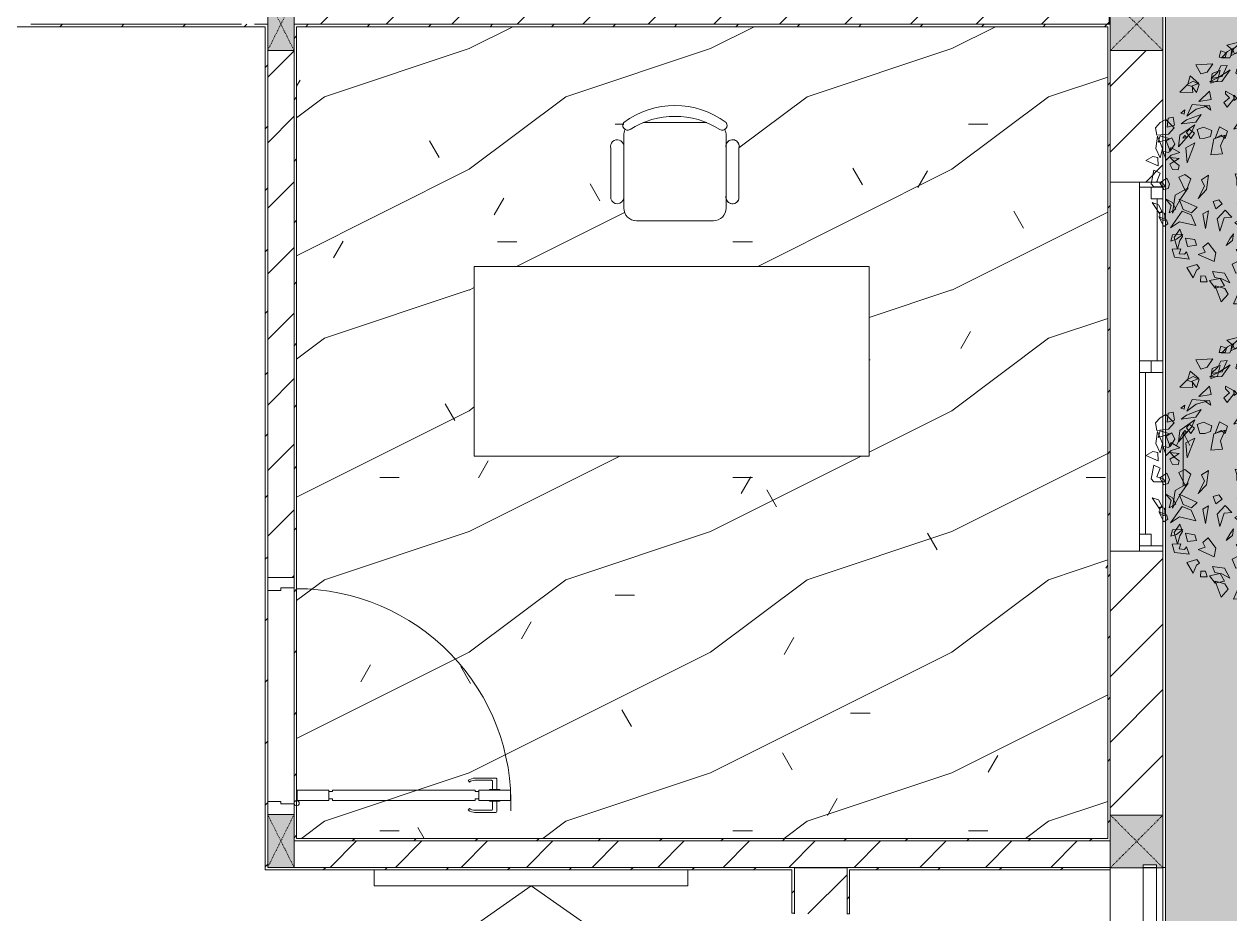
# Model space of a CAD drawing. Header units: millimetres. Extents: x 5357 to 259384, y -16348 to 109893.
# Drawn here: x 122928 to 127507, y 56460 to 59837 of the extents above; entities that cross this region are included whole.
import ezdxf

# ---------------------------------------------------------------- set-up
doc = ezdxf.new("R2010")
doc.units = ezdxf.units.MM
doc.linetypes.add('Dash', pattern=[6, 3, -3])
doc.linetypes.add('Grid Line', pattern=[22.225, 12.7, -3.175, 3.175, -3.175])
for name, color, linetype, lineweight in [('0-1', 7, 'Continuous', 5), ('A-DETL-GENF-1', 53, 'Continuous', 9), ('A-DOOR-1', 254, 'Continuous', 9), ('A-DOOR-2', 53, 'Continuous', 9), ('A-FLOR-HRAL', 11, 'Continuous', 9), ('A-FLOR-PATT', 8, 'Continuous', 9), ('A-FLOR-PATT-1', 10, 'Continuous', 9), ('A-GLAZ', 151, 'Continuous', 9), ('A-WALL', 113, 'Continuous', 9), ('A-WALL-1', 9, 'Continuous', 18), ('A-WALL-3', 113, 'Continuous', 18), ('A-WALL-PATT', 111, 'Continuous', 9), ('A-WALL-PATT-1', 10, 'Continuous', 9), ('A-WALL-PATT-2', 53, 'Continuous', 9), ('G-IMPT', 8, 'Continuous', 9), ('I-FURN', 30, 'Continuous', 9), ('I-FURN-1', 254, 'Continuous', 9), ('I-WALL-1', 9, 'Continuous', 18), ('L-PLNT-1', 7, 'Continuous', 9), ('S-COLS', 52, 'Continuous', 9), ('S-COLS-1', 253, 'Continuous', 5), ('S-COLS-2', 9, 'Continuous', 18), ('S-COLS-3', 53, 'Continuous', 9), ('S-COLS-4', 254, 'Continuous', 9), ('S-COLS-5', 52, 'Continuous', 18), ('S-COLS-6', 52, 'Dash', 9), ('S-COLS-HDLN', 52, 'Dash', 9), ('S-COLS-HDLN-1', 53, 'Dash', 9), ('S-GRID-1', 1, 'Grid Line', 9)]:
    doc.layers.add(name, color=color, linetype=linetype, lineweight=lineweight)
pattern_1 = [(45, (0, 0), (-116.67262, 116.67262), [])]
pattern_2 = [(45, (0, 0), (-124.4508, 124.4508), [])]

# ---------------------------------------------------------------- blocks, each defined once
blk = doc.blocks.new('DOOR_CW_01 CANH MO-PANEL KINH - DIW_01-900x2200-CỬA GỖ VÂN LAMINATE-553375-TKCS_MB CẢNH QUAN CÂY XANH')
at = {"layer": 'A-DETL-GENF-1'}
for p, q in [((-397, -182), (-397, -62)), ((-397, -62), (-357, -62)), ((-357, -62), (-357, -182)), ((-357, -182), (-397, -182)), ((-391, -196), (-391, -182)), ((-391, -182), (-363, -182)), ((-363, -182), (-363, -196)), ((-397, -196), (-391, -196)), ((-397, -738), (-397, -196)), ((-357, -196), (-363, -196)), ((-357, -196), (-357, -738)), ((-433.9, -711.2), (-427.3, -715.8)), ((-320.1, -711.2), (-326.7, -715.8)), ((-442, -737), (-442, -816.5)), ((-434, -799.5), (-434, -737)), ((-397, -738), (-391, -738)), ((-357, -752), (-397, -752)), ((-397, -752), (-397, -872)), ((-391, -752), (-391, -738)), ((-363, -752), (-391, -752)), ((-357, -738), (-363, -738)), ((-363, -738), (-363, -752)), ((-357, -872), (-357, -752)), ((-320, -799.5), (-320, -737)), ((-312, -737), (-312, -816.5)), ((-399, -820.5), (-438, -820.5)), ((-399, -803.5), (-430, -803.5)), ((-399, -792.2), (-399, -831.8)), ((-397, -792.2), (-399, -792.2)), ((-397, -792.2), (-397, -831.8)), ((-357, -792.2), (-357, -831.8)), ((-357, -792.2), (-355, -792.2)), ((-355, -792.2), (-355, -831.8)), ((-355, -803.5), (-324, -803.5)), ((-355, -820.5), (-316, -820.5)), ((-399, -831.8), (-397, -831.8)), ((-355, -831.8), (-357, -831.8)), ((-397, -872), (-357, -872))]:
    blk.add_line(p, q, dxfattribs=at)
blk.add_circle((-407, -60), 10, dxfattribs=at)
for centre, radius, start, end in [((-407, -60), 814, 268, 0), ((-397, -737), 45, 145, 180), ((-397, -737), 37, 145, 180), ((-357, -737), 37, 0, 35), ((-357, -737), 45, 360, 35), ((-438, -816.5), 4, 180, 270), ((-430, -799.5), 4, 180, 270), ((-324, -799.5), 4, 270, 0), ((-316, -816.5), 4, 270, 0)]:
    blk.add_arc(centre, radius, start, end, dxfattribs=at)
at = {"layer": 'A-DOOR-2'}
for p, q in [((-450, -50), (-450, 50)), ((-450, 50), (-400, 50)), ((-400, 50), (-400, 0)), ((400, 0), (400, 50)), ((400, 50), (450, 50)), ((450, 50), (450, -50)), ((-410, 0), (-410, -50)), ((-400, 0), (-410, 0)), ((410, 0), (400, 0)), ((410, -50), (410, 0)), ((-410, -50), (-450, -50)), ((-407, -50), (-382, -50)), ((450, -50), (410, -50))]:
    blk.add_line(p, q, dxfattribs=at)
blk = doc.blocks.new('BAN LV A - BAN LV A_dwg_ban hoc2-348006-TKCS_MB CẢNH QUAN CÂY XANH')
at = {"layer": 'I-FURN'}
for p, q in [((145.8, 437.4), (-145.8, 437.4)), ((-194.4, 388.8), (-194.4, 113.4)), ((194.4, 113.4), (194.4, 388.8)), ((-243, 354.4), (-243, 162)), ((194.4, 351.4), (194.4, 150.8)), ((243.7, 162), (243.7, 354.4)), ((-120.5, 64.8), (120.5, 64.8))]:
    blk.add_line(p, q, dxfattribs=at)
at = {"layer": 'I-FURN', "flags": 128}
blk.add_lwpolyline([(-737.8, 610.5), (-737.8, 1330.5), (-154.9, 1330.5), (762.2, 1330.5), (762.2, 610.5)], close=True, dxfattribs=at)
at = {"layer": 'I-FURN'}
for centre, radius, start, end in [((-145.8, 388.8), 48.6, 90, 180), ((145.8, 388.8), 48.6, 360, 90), ((-218.7, 347.3), 25.3, 343.7398, 163.7398), ((219.4, 347.3), 25.3, 16.2602, 170.7054), ((-218.7, 154.9), 25.3, 163.7398, 16.2602), ((219.4, 154.9), 25.3, 189.2946, 16.2602), ((-180.2, 75.4), 17.8, 57.9726, 216.6901), ((-145.8, 113.4), 48.6, 180, 207.5844), ((180.2, 75.4), 17.8, 323.3099, 122.0274), ((145.8, 113.4), 48.6, 332.4156, 0), ((0, 324), 324, 233.1301, 306.8699), ((0, 359.3), 318.2, 237.5758, 302.4242)]:
    blk.add_arc(centre, radius, start, end, dxfattribs=at)
blk = doc.blocks.new('BAN LV A - BAN LV A_dwg-348005-TKCS_MB CẢNH QUAN CÂY XANH')
at = {"extrusion": (0, 0, -1), "zscale": -1, "rotation": 180}
blk.add_blockref('BAN LV A - BAN LV A_dwg_ban hoc2-348006-TKCS_MB CẢNH QUAN CÂY XANH', (-729, 1383.7), dxfattribs=at)
blk = doc.blocks.new('BAN LV A - BAN LV A-401069-TKCS_MB CẢNH QUAN CÂY XANH')
at = {"layer": 'I-FURN-1'}
for p, q in [((-8.8, -53.2), (1491.2, -53.2)), ((-8.8, -773.2), (-8.8, -53.2)), ((1491.2, -53.2), (1491.2, -773.2)), ((1491.2, -773.2), (-8.8, -773.2)), ((583.2, -946.3), (874.8, -946.3)), ((534.6, -1029.3), (534.6, -994.9)), ((923.4, -994.9), (923.4, -1032.3)), ((486, -1221.7), (486, -1029.3)), ((972.7, -1029.3), (972.7, -1221.7)), ((534.6, -1270.3), (534.6, -1235.9)), ((923.4, -1232.9), (923.4, -1270.3))]:
    blk.add_line(p, q, dxfattribs=at)
for centre, radius, start, end in [((583.2, -994.9), 48.6, 90, 180), ((874.8, -994.9), 48.6, 0, 90), ((510.3, -1036.4), 25.3, 16.2602, 163.7398), ((948.4, -1036.4), 25.3, 16.2602, 170.7054), ((510.3, -1228.8), 25.3, 163.7398, 343.7398), ((948.4, -1228.8), 25.3, 189.2946, 16.2602), ((583.2, -1270.3), 48.6, 180, 207.5844), ((874.8, -1270.3), 48.6, 332.4156, 0), ((548.9, -1308.3), 17.8, 119.404, 216.6901), ((729, -1059.7), 324, 233.1301, 306.8699), ((909.2, -1308.3), 17.8, 323.3099, 60.596)]:
    blk.add_arc(centre, radius, start, end, dxfattribs=at)
at = {"extrusion": (0, 0, -1), "zscale": -1, "rotation": 180}
blk.add_blockref('BAN LV A - BAN LV A_dwg-348005-TKCS_MB CẢNH QUAN CÂY XANH', (0, 0), dxfattribs=at)
blk = doc.blocks.new('G1_SOF - BO TRU - 100x200-V59-TKCS_MB CẢNH QUAN CÂY XANH')
at = {"layer": 'S-COLS-3'}
blk.add_hatch(color=256, dxfattribs=at).paths.add_polyline_path([(-50, -100), (50, -100), (50, 100), (-50, 100)])
at = {"layer": 'S-COLS-2'}
for p, q in [((-50, 100), (50, 100)), ((-50, -100), (-50, 100)), ((50, 100), (50, -100)), ((50, -100), (-50, -100))]:
    blk.add_line(p, q, dxfattribs=at)
at = {"layer": 'S-COLS-HDLN-1'}
for p, q in [((50, -100), (-50, 100)), ((-50, -100), (50, 100))]:
    blk.add_line(p, q, dxfattribs=at)
blk = doc.blocks.new('KE TIVI-2 - KE TIVI-2-850637-TKCS_MB CẢNH QUAN CÂY XANH')
at = {"layer": 'I-FURN-1'}
for p, q in [((0, 60), (-245.7, 232.1)), ((213, 209.1), (0, 60)), ((-595.6, 60), (595.6, 60)), ((-595.6, 0), (-595.6, 60)), ((595.6, 60), (595.6, 0))]:
    blk.add_line(p, q, dxfattribs=at)
blk = doc.blocks.new('NCV_TKTC_TANG 1_rvt-1-TKCS_MB CẢNH QUAN CÂY XANH')
at = {"layer": 'A-FLOR-PATT-1'}
h = blk.add_hatch(dxfattribs=at)
h.set_pattern_fill('FP_5', color=256, style=0, pattern_type=2)
h.set_pattern_definition([(0, (0, 0), (1788.16, 447.04), [73.762, -1267.358, 73.762, -1267.358, -7152.64]), (0, (0, 0), (1788.16, 447.04), [-2682.24, 73.762, -2608.478, 73.762, -1267.358, -3129.28]), (0, (0, 0), (1788.16, 447.04), [-6705.6, 73.762, -820.318, 73.762, -2161.438]), (120, (670.56, 223.5), (-1281.228, 1325.072), [73.762, -1267.358, 73.762, -8419.998]), (120, (670.56, 223.5), (-1281.228, 1325.072), [-1414.882, -1267.358, 73.762, -2608.478, -4470.4]), (120, (670.56, 223.5), (-1281.228, 1325.072), [-5364.48, 73.762, -1267.358, 73.762, -3055.518]), (120, (670.56, 223.5), (-1281.228, 1325.072), [-6779.362, -820.318, 73.762, -2161.438]), (240, (894.1, 1117.6), (-506.932, -1772.112), [73.762, -1267.358, 73.762, -8419.998]), (240, (894.1, 1117.6), (-506.932, -1772.112), [-1414.882, -1267.358, 73.762, -2608.478, -4470.4]), (240, (894.1, 1117.6), (-506.932, -1772.112), [-5364.48, 73.762, -1267.358, 73.762, -3055.518]), (240, (894.1, 1117.6), (-506.932, -1772.112), [-6779.362, -820.318, 73.762, -2161.438])])
h.paths.add_polyline_path([(126137, 56746.9), (127042.6, 56746.9), (127042.6, 59826.9), (123962.6, 59826.9), (123962.6, 56746.9), (124637, 56746.9)])
h.paths.add_polyline_path([(125413, 58197.3), (124637, 58197.3), (124637, 58917.3), (126137, 58917.3), (126137, 58197.3)])
h.paths.add_polyline_path([(125253.4, 59090.5), (125240.8, 59092.1), (125223.1, 59101.6), (125219, 59104.7), (125211.3, 59114.8), (125206.4, 59126.5), (125204.8, 59139.1), (125203, 59170.6), (125195.6, 59160.8), (125184.4, 59155.7), (125172.2, 59156.5), (125161.7, 59162.9), (125155.5, 59176.5), (125157.2, 59384.4), (125165.5, 59393.9), (125177.3, 59398.2), (125190, 59396.1), (125199.7, 59388.6), (125204.8, 59377.1), (125206.2, 59426.1), (125210.3, 59437), (125204.1, 59442.8), (125202.2, 59446.7), (125206.8, 59464.3), (125255.4, 59494.3), (125311, 59515.6), (125369.4, 59526.5), (125428.9, 59526.5), (125487.4, 59515.6), (125542.9, 59494.3), (125593.6, 59463.1), (125594.3, 59442.8), (125588.1, 59437), (125592.2, 59426.1), (125593.6, 59414.5), (125593.6, 59380.1), (125600.4, 59391.3), (125611.9, 59397.6), (125625, 59397.3), (125636.2, 59390.5), (125641.3, 59380.1), (125642.2, 59365.9), (125642.2, 59173.5), (125630.3, 59158.6), (125617.9, 59155.3), (125605.4, 59158.6), (125596.2, 59167.6), (125593.6, 59167.6), (125591.9, 59126.5), (125587.1, 59114.8), (125575.3, 59101.6), (125569.3, 59097), (125557.6, 59092.1), (125545, 59090.5)])
h = blk.add_hatch(dxfattribs=at)
h.set_pattern_fill('FP_4', color=256, style=0, pattern_type=2)
h.set_pattern_definition([(216.87, (366.52, 916.3), (2748.89673, 1832.6049), [458.15, -4123.35]), (206.565, (916.3, 641.4), (-916.3012, -916.2996), [1024.455, -1024.455]), (198.435, (916.3, 183.26), (-1832.59854, -916.30195), [579.52, -2318.076])])
h.paths.add_polyline_path([(126137, 56746.9), (127042.6, 56746.9), (127042.6, 59826.9), (123962.6, 59826.9), (123962.6, 56746.9), (124637, 56746.9)])
h.paths.add_polyline_path([(125413, 58197.3), (124637, 58197.3), (124637, 58917.3), (126137, 58917.3), (126137, 58197.3)])
h.paths.add_polyline_path([(125253.4, 59090.5), (125240.8, 59092.1), (125223.1, 59101.6), (125219, 59104.7), (125211.3, 59114.8), (125206.4, 59126.5), (125204.8, 59139.1), (125203, 59170.6), (125195.6, 59160.8), (125184.4, 59155.7), (125172.2, 59156.5), (125161.7, 59162.9), (125155.5, 59176.5), (125157.2, 59384.4), (125165.5, 59393.9), (125177.3, 59398.2), (125190, 59396.1), (125199.7, 59388.6), (125204.8, 59377.1), (125206.2, 59426.1), (125210.3, 59437), (125204.1, 59442.8), (125202.2, 59446.7), (125206.8, 59464.3), (125255.4, 59494.3), (125311, 59515.6), (125369.4, 59526.5), (125428.9, 59526.5), (125487.4, 59515.6), (125542.9, 59494.3), (125593.6, 59463.1), (125594.3, 59442.8), (125588.1, 59437), (125592.2, 59426.1), (125593.6, 59414.5), (125593.6, 59380.1), (125600.4, 59391.3), (125611.9, 59397.6), (125625, 59397.3), (125636.2, 59390.5), (125641.3, 59380.1), (125642.2, 59365.9), (125642.2, 59173.5), (125630.3, 59158.6), (125617.9, 59155.3), (125605.4, 59158.6), (125596.2, 59167.6), (125593.6, 59167.6), (125591.9, 59126.5), (125587.1, 59114.8), (125575.3, 59101.6), (125569.3, 59097), (125557.6, 59092.1), (125545, 59090.5)])
at = {"layer": 'A-WALL-PATT-1'}
h = blk.add_hatch(dxfattribs=at)
h.set_pattern_fill('FP_2', color=256, style=0, pattern_type=2)
h.set_pattern_definition(pattern_2)
h.paths.add_polyline_path([(123952.6, 59836.9), (127047.6, 59836.9), (127047.6, 59936.9), (124727.6, 59936.9), (124727.6, 59931.5), (124677.6, 59931.5), (124677.6, 59936.9), (123952.6, 59936.9)])
h = blk.add_hatch(dxfattribs=at)
h.set_pattern_fill('FP_2', color=256, style=0, pattern_type=2)
h.set_pattern_definition(pattern_2)
h.paths.add_polyline_path([(123952.6, 56836.9), (123952.6, 56837.3), (123902.6, 56836.9)])
h.paths.add_polyline_path([(123952.6, 57737.3), (123952.6, 59736.5), (123852.6, 59736.5), (123852.6, 57737.3), (123902.6, 57737.3)])
h = blk.add_hatch(dxfattribs=at)
h.set_pattern_fill('FP_2', color=256, style=0, pattern_type=2)
h.set_pattern_definition(pattern_2)
h.paths.add_polyline_path([(123979.6, 56636.9), (127052.6, 56636.9), (127052.6, 56736.9), (123952.6, 56736.9), (123952.6, 56636.9)])
at = {"layer": 'A-WALL-PATT-2'}
h = blk.add_hatch(dxfattribs=at)
h.set_pattern_fill('FP_10', color=256, style=0, pattern_type=2)
h.set_pattern_definition(pattern_1)
h.paths.add_polyline_path([(122902.6, 59826.9), (123842.6, 59826.9), (123842.6, 59836.9), (122862.6, 59836.9), (122862.6, 59826.9), (122894.6, 59826.9)])
h = blk.add_hatch(dxfattribs=at)
h.set_pattern_fill('FP_10', color=256, style=0, pattern_type=2)
h.set_pattern_definition(pattern_1)
h.paths.add_polyline_path([(123842.6, 56626.9), (123852.6, 56626.9), (123852.6, 59836.9), (123842.6, 59836.9), (123842.6, 56635.9)])
h = blk.add_hatch(dxfattribs=at)
h.set_pattern_fill('FP_10', color=256, style=0, pattern_type=2)
h.set_pattern_definition(pattern_1)
h.paths.add_polyline_path([(127042.6, 59826.9), (127052.6, 59826.9), (127052.6, 59836.9), (123952.6, 59836.9), (123952.6, 59826.9), (126400.5, 59826.9)])
h = blk.add_hatch(dxfattribs=at)
h.set_pattern_fill('FP_10', color=256, style=0, pattern_type=2)
h.set_pattern_definition(pattern_1)
h.paths.add_polyline_path([(123962.6, 56746.9), (123962.6, 59826.9), (123952.6, 59826.9), (123952.6, 56746.9)])
h = blk.add_hatch(dxfattribs=at)
h.set_pattern_fill('FP_10', color=256, style=0, pattern_type=2)
h.set_pattern_definition(pattern_1)
h.paths.add_polyline_path([(127052.6, 56736.9), (127052.6, 59826.9), (127042.6, 59826.9), (127042.6, 56736.9)])
h = blk.add_hatch(dxfattribs=at)
h.set_pattern_fill('FP_10', color=256, style=0, pattern_type=2)
h.set_pattern_definition(pattern_1)
h.paths.add_polyline_path([(123979.6, 56736.9), (127042.6, 56736.9), (127042.6, 56746.9), (123952.6, 56746.9), (123952.6, 56736.9)])
h = blk.add_hatch(dxfattribs=at)
h.set_pattern_fill('FP_10', color=256, style=0, pattern_type=2)
h.set_pattern_definition(pattern_1)
h.paths.add_polyline_path([(125190, 56626.9), (125852.6, 56626.9), (125852.6, 56636.9), (123852.6, 56635.9), (123852.6, 56626.9), (123979.6, 56626.9)])
h = blk.add_hatch(dxfattribs=at)
h.set_pattern_fill('FP_10', color=256, style=0, pattern_type=2)
h.set_pattern_definition(pattern_1)
h.paths.add_polyline_path([(125852.6, 53646.9), (125852.6, 53962.4), (125842.6, 53962.4), (125842.6, 53646.9)])
h.paths.add_polyline_path([(125852.6, 56462.4), (125852.6, 56626.9), (125842.6, 56626.9), (125842.6, 56462.4)])
h = blk.add_hatch(dxfattribs=at)
h.set_pattern_fill('FP_10', color=256, style=0, pattern_type=2)
h.set_pattern_definition(pattern_1)
h.paths.add_polyline_path([(126062.6, 56626.9), (127052.6, 56626.9), (127052.6, 56636.9), (126052.6, 56635.9), (126052.6, 56626.9)])
h = blk.add_hatch(dxfattribs=at)
h.set_pattern_fill('FP_10', color=256, style=0, pattern_type=2)
h.set_pattern_definition(pattern_1)
h.paths.add_polyline_path([(126062.6, 53636.9), (126062.6, 53960.3), (126052.6, 53960.3), (126052.6, 53636.9)])
h.paths.add_polyline_path([(126062.6, 56460.3), (126062.6, 56626.9), (126052.6, 56626.9), (126052.6, 56460.3)])
at = {"layer": 'A-WALL-1'}
for p, q in [((127047.6, 59836.9), (127047.6, 59936.9)), ((123952.6, 59836.9), (127047.6, 59836.9)), ((123852.6, 59736.5), (123852.6, 57737.3)), ((123952.6, 59736.5), (123852.6, 59736.5)), ((123952.6, 57737.3), (123952.6, 59736.5)), ((127052.6, 56736.9), (123952.6, 56736.9)), ((127052.6, 56636.9), (127052.6, 56736.9)), ((123952.6, 56636.9), (127052.6, 56636.9))]:
    blk.add_line(p, q, dxfattribs=at)
at = {"layer": 'I-WALL-1'}
for p, q in [((122862.6, 59826.9), (123842.6, 59826.9)), ((123752.6, 59836.9), (122952.6, 59836.9)), ((123842.6, 59836.9), (123802.6, 59836.9)), ((123852.6, 59836.9), (123842.6, 59836.9)), ((123842.6, 59826.9), (123842.6, 56626.9)), ((127052.6, 59836.9), (123952.6, 59836.9)), ((123962.6, 59826.9), (127042.6, 59826.9)), ((123962.6, 56746.9), (123962.6, 59826.9)), ((127042.6, 59826.9), (127042.6, 56746.9)), ((127052.6, 59826.9), (127052.6, 59836.9)), ((127052.6, 59237.4), (127052.6, 59826.9)), ((123852.6, 57737.3), (123852.6, 59736.9)), ((123952.6, 59736.9), (123952.6, 57737.3)), ((127052.6, 56736.9), (127052.6, 57837.4)), ((123952.6, 57697.3), (123952.6, 56877.3)), ((123852.6, 56887.3), (123852.6, 57687.3)), ((123952.6, 56736.9), (127042.6, 56736.9)), ((127042.6, 56746.9), (123962.6, 56746.9)), ((127042.6, 56736.9), (127052.6, 56736.9)), ((123842.6, 56626.9), (123852.6, 56626.9)), ((123852.6, 56626.9), (125842.6, 56626.9)), ((125852.6, 56636.9), (123952.6, 56636.9)), ((125842.6, 56626.9), (125842.6, 56462.4)), ((125852.6, 56626.9), (125852.6, 56636.9)), ((125852.6, 56462.4), (125852.6, 56626.9)), ((127052.6, 56636.9), (126052.6, 56636.9)), ((126052.6, 56636.9), (126052.6, 56626.9)), ((126052.6, 56626.9), (126052.6, 56460.3)), ((126062.6, 56626.9), (127052.6, 56626.9)), ((126062.6, 56460.3), (126062.6, 56626.9)), ((127052.6, 56626.9), (127052.6, 56636.9)), ((125842.6, 56462.4), (125852.6, 56462.4)), ((126052.6, 56460.3), (126062.6, 56460.3))]:
    blk.add_line(p, q, dxfattribs=at)
at = {"layer": 'A-DOOR-1', "rotation": 90.00000000000072}
blk.add_blockref('DOOR_CW_01 CANH MO-PANEL KINH - DIW_01-900x2200-CỬA GỖ VÂN LAMINATE-553375-TKCS_MB CẢNH QUAN CÂY XANH', (123902.6, 57287.3), dxfattribs=at)
at = {"layer": 'I-FURN-1', "rotation": 180}
for name, p in [('BAN LV A - BAN LV A-401069-TKCS_MB CẢNH QUAN CÂY XANH', (126128.2, 58144.2)), ('KE TIVI-2 - KE TIVI-2-850637-TKCS_MB CẢNH QUAN CÂY XANH', (124852.9, 56626.9))]:
    blk.add_blockref(name, p, dxfattribs=at)
at = {"layer": 'S-COLS-4', "rotation": 180}
for p in [(123902.6, 59836.9), (123902.6, 56736.9)]:
    blk.add_blockref('G1_SOF - BO TRU - 100x200-V59-TKCS_MB CẢNH QUAN CÂY XANH', p, dxfattribs=at)
blk = doc.blocks.new('1_FAMILY RVT - W01-WxH 1400x1400xmm-389822-TKCS_MB CẢNH QUAN CÂY XANH')
at = {"layer": 'A-GLAZ'}
for p, q in [((248.4, 172.39), (299.2, 197.79)), ((248.4, 172.39), (299.2, 146.99)), ((248.4, 172.39), (451.6, 172.39)), ((-700, 96.19), (-700, -103.81)), ((700, 96.19), (-700, 96.19)), ((-700, 96.19), (-636.5, 96.19)), ((-680.95, 96.19), (-680.95, 7.29)), ((-636.5, 96.19), (-22.225, 96.19)), ((-636.5, 96.19), (-636.5, 51.74)), ((-22.225, 7.29), (-22.225, 96.19)), ((-22.225, 96.19), (22.225, 96.19)), ((22.225, 96.19), (680.95, 96.19)), ((22.225, 96.19), (22.225, 7.29)), ((680.95, 96.19), (700, 96.19)), ((680.95, 96.19), (680.95, 7.29)), ((700, -103.81), (700, 96.19)), ((-636.5, 51.74), (-680.95, 51.74)), ((-636.5, 73.965), (-22.225, 73.965)), ((22.225, 51.74), (-22.225, 51.74)), ((636.5, 51.74), (636.5, 7.29)), ((680.95, 51.74), (636.5, 51.74)), ((-700, 7.29), (-680.95, 7.29)), ((-680.95, 7.29), (-22.225, 7.29)), ((-22.225, 7.29), (22.225, 7.29)), ((22.225, 29.515), (636.5, 29.515)), ((22.225, 7.29), (636.5, 7.29)), ((636.5, 7.29), (700, 7.29)), ((-700, -103.81), (700, -103.81))]:
    blk.add_line(p, q, dxfattribs=at)
blk = doc.blocks.new('CAY BACH TRINH - CAY BACH TRINH_dwg-2249800-TKCS_MB CẢNH QUAN CÂY XANH')
at = {"layer": 'G-IMPT', "flags": 128}
for points in [[(7, 1749), (-25, 1628), (43, 1591), (160, 1616)], [(-578, 1452), (-505, 1613), (-404, 1608), (-431, 1511), (-482, 1548), (-505, 1489), (-486, 1456)], [(-357, 1653), (-250, 1541), (-201, 1603), (-123, 1566), (-133, 1703), (-220, 1653)], [(121, 1587), (40, 1602), (86, 1521)], [(335, 1653), (267, 1616), (316, 1566), (365, 1591)], [(423, 1516), (443, 1553), (433, 1653), (560, 1578), (472, 1491)], [(-870, 1320), (-769, 1323), (-719, 1438), (-798, 1395)], [(-715, 1368), (-728, 1408), (-805, 1472), (-663, 1508), (-663, 1385)], [(-648, 1504), (-672, 1392), (-758, 1347), (-746, 1419), (-706, 1444)], [(-477, 1437), (-459, 1512), (-646, 1555)], [(-83, 1327), (-48, 1351), (-99, 1506), (-301, 1542), (-270, 1454), (-140, 1428)], [(-133, 1478), (-191, 1403), (-152, 1303), (-113, 1353)], [(23, 1503), (131, 1428), (267, 1478), (209, 1528), (131, 1503)], [(533, 1553), (590, 1452), (520, 1446), (509, 1467), (423, 1512), (399, 1468), (319, 1525), (383, 1562)], [(579, 1478), (745, 1541), (813, 1466), (725, 1416), (716, 1478), (657, 1453), (647, 1416)], [(-874, 1403), (-896, 1328), (-826, 1327), (-809, 1379)], [(-556, 1333), (-692, 1179), (-600, 1129), (-460, 1181), (-492, 1255), (-553, 1247)], [(-428, 1425), (-446, 1319), (-376, 1318), (-327, 1420)], [(14, 1366), (-94, 1266), (-74, 1166), (43, 1066), (140, 1116), (23, 1178), (101, 1291)], [(511, 1378), (306, 1366), (335, 1266), (472, 1203), (501, 1278), (452, 1316)], [(667, 1353), (579, 1291), (628, 1241), (735, 1278)], [(871, 1391), (823, 1341), (784, 1253), (891, 1316)], [(-1174, 1238), (-1112, 1130), (-1037, 1152), (-972, 1252)], [(-766, 1181), (-866, 1042), (-1009, 1038), (-900, 1094)], [(-996, 1019), (-915, 1047), (-883, 1171), (-978, 1137)], [(-989, 1076), (-860, 1099), (-799, 1231), (-876, 1225), (-913, 1152)], [(-697, 1145), (-671, 1210), (-634, 1180), (-660, 1114)], [(-269, 1228), (-328, 1128), (-220, 1091), (-172, 1128)], [(-50, 1140), (92, 1178), (86, 1252), (-14, 1249)], [(696, 1091), (891, 1141), (949, 1253), (920, 1016), (803, 1003)], [(1064, 1244), (1080, 1108), (985, 1158), (937, 1212)], [(1027, 1278), (998, 1228), (1037, 1191), (1135, 1203)], [(1144, 1166), (1135, 1128), (1203, 1078), (1281, 1091)], [(-1364, 914), (-1208, 910), (-1218, 988), (-1136, 1017), (-1240, 1107), (-1267, 1010)], [(-1164, 910), (-1135, 1007), (-1204, 1044), (-1282, 1000), (-1216, 980)], [(267, 1128), (228, 1041), (257, 966), (267, 1041)], [(413, 1016), (443, 853), (365, 803), (472, 766), (511, 903)], [(647, 866), (579, 1066), (686, 928)], [(1047, 1103), (998, 1028), (1066, 978), (1164, 978), (1066, 1016)], [(-1010, 928), (-1137, 803), (-990, 828)], [(-840, 791), (-799, 735), (-718, 839), (-724, 876), (-821, 927), (-821, 894), (-775, 847)], [(-717, 878), (-717, 816), (-688, 841)], [(-415, 941), (-483, 878), (-454, 853), (-386, 878)], [(-113, 953), (-201, 878), (-152, 778), (-84, 866)], [(140, 878), (131, 728), (335, 603), (384, 628), (218, 716), (306, 841)], [(813, 978), (784, 891), (1018, 903), (920, 991)], [(1261, 753), (1203, 803), (1193, 853), (1232, 891), (1310, 841)], [(-1279, 631), (-1217, 768), (-1027, 752), (-1169, 714)], [(-993, 702), (-1009, 756), (-1064, 751)], [(579, 803), (540, 716), (599, 691), (647, 741)], [(823, 791), (784, 653), (842, 491), (891, 578), (823, 628)], [(988, 791), (1008, 628), (1096, 616), (1144, 678)], [(1339, 702), (1463, 665), (1444, 774), (1337, 802)], [(-1595, 553), (-1527, 591), (-1429, 491), (-1497, 416), (-1634, 403), (-1653, 491)], [(-1424, 524), (-1440, 618), (-1501, 607), (-1513, 501)], [(-1302, 703), (-1351, 666), (-1312, 653)], [(-1109, 650), (-1174, 560), (-1345, 537), (-1285, 585)], [(-220, 591), (-289, 516), (-386, 578), (-386, 628), (-289, 591), (-181, 653)], [(1310, 591), (1252, 628), (1193, 603), (1203, 553), (1281, 541)], [(1422, 673), (1471, 586), (1531, 604), (1583, 684)], [(1447, 578), (1476, 466), (1593, 366), (1544, 503)], [(-1380, 266), (-1361, 403), (-1185, 528), (-1224, 441)], [(-1283, 435), (-1251, 475), (-1188, 428), (-1232, 366)], [(-1065, 367), (-1127, 366), (-1158, 473), (-1082, 500), (-981, 458), (-1000, 389)], [(-942, 366), (-893, 503), (-795, 453), (-825, 366), (-873, 403)], [(-721, 477), (-654, 499), (-671, 550)], [(-74, 528), (-35, 541), (-6, 491), (-74, 466)], [(491, 441), (443, 366), (511, 303), (569, 328), (521, 378)], [(1135, 478), (1232, 328), (1164, 228), (1154, 328)], [(1270, 413), (1394, 410), (1386, 473), (1452, 496), (1368, 568), (1347, 490)], [(1378, 453), (1369, 353), (1437, 303), (1476, 366)], [(-1597, 135), (-1570, 248), (-1626, 391), (-1648, 247)], [(-1619, 320), (-1482, 361), (-1595, 398)], [(-1478, 213), (-1422, 297), (-1459, 373), (-1523, 336)], [(-1328, 370), (-1279, 378), (-1302, 402)], [(-1274, 77), (-1290, 255), (-1183, 312), (-1221, 219)], [(-855, 181), (-881, 279), (-825, 405), (-958, 362), (-994, 169)], [(1553, 425), (1451, 325), (1568, 345)], [(-1619, 40), (-1622, 139), (-1683, 152), (-1767, 105)], [(-1363, 198), (-1471, 259), (-1494, 200), (-1562, 210), (-1523, 107), (-1467, 166)], [(813, 191), (881, 116), (891, -22), (988, 78), (930, 266)], [(1085, 125), (1140, 155), (1218, 75), (1163, 15), (1054, 5), (1038, 75)], [(1310, 166), (1300, 116), (1222, 128), (1232, 203)], [(1319, 245), (1280, 215), (1311, 205)], [(1476, 153), (1534, 78), (1583, 116), (1544, 216)], [(1624, 156), (1594, 16), (1487, -41), (1502, 50), (1551, 81)], [(-1482, 60), (-1448, -1), (-1384, -6), (-1369, 43), (-1433, 90)], [(-1478, 141), (-1429, 91), (-1371, 128)], [(-74, 16), (-123, -9), (-94, -34), (-55, -22)], [(1256, -105), (1272, 5), (1412, 105), (1381, 35)], [(-1595, -47), (-1673, -9), (-1702, -172), (-1673, -209), (-1536, -209), (-1556, -172), (-1634, -147)], [(-1515, -106), (-1486, -178), (-1501, -227), (-1553, -242), (-1599, -161)], [(-1291, -267), (-1232, -115), (-1304, -62), (-1376, -95)], [(-1145, -345), (-1046, -242), (-1021, -71), (-1105, -125), (-1069, -201)], [(-688, -191), (-610, -147), (-641, -60), (-704, -55), (-685, -122)], [(11, -79), (65, -80), (51, -44), (11, -37)], [(832, -134), (784, -184), (823, -222)], [(1398, -9), (1408, -159), (1232, -234), (1339, -134)], [(-1449, -521), (-1419, -309), (-1263, -222), (-1351, -346)], [(1477, -247), (1352, -421), (1173, -426), (1309, -356)], [(1179, -205), (1218, -245), (1264, -215)], [(1563, -293), (1595, -211), (1641, -250), (1609, -331)], [(-1604, -526), (-1578, -497), (-1615, -421), (-1690, -396)], [(-1489, -516), (-1411, -473), (-1448, -396), (-1534, -351), (-1465, -430)], [(-1224, -515), (-1157, -451), (-1369, -353), (-1324, -476)], [(-935, -470), (-860, -411), (-900, -361), (-966, -383)], [(-582, -741), (-504, -613), (-626, -407), (-681, -406), (-575, -561), (-711, -631)], [(1085, -355), (1023, -325), (999, -455), (1023, -485), (1132, -485), (1116, -455), (1054, -435)], [(1427, -309), (1447, -409), (1525, -409), (1573, -334), (1505, -346)], [(-1553, -680), (-1504, -649), (-1521, -598), (-1613, -563)], [(-1546, -521), (-1536, -609), (-1595, -596), (-1604, -509)], [(-1173, -669), (-1368, -622), (-1473, -694), (-1336, -498), (-1227, -542)], [(-1024, -493), (-1058, -702), (-1088, -530)], [(-888, -735), (-838, -578), (-745, -570), (-823, -487), (-921, -590)], [(-229, -532), (-269, -525), (-272, -467), (-200, -477)], [(1202, -735), (1225, -565), (1350, -495), (1280, -595)], [(1330, -484), (1271, -546), (1300, -671), (1369, -596)], [(1384, -736), (1435, -805), (1537, -675), (1529, -628), (1408, -565), (1408, -607), (1465, -665)], [(-1390, -946), (-1429, -809), (-1361, -709), (-1332, -796), (-1361, -846)], [(-129, -656), (-34, -622), (23, -722), (0, -767), (-69, -688), (-193, -693)], [(-1468, -852), (-1402, -831), (-1326, -772), (-1450, -777)], [(-1270, -915), (-1163, -901), (-1183, -834), (-1295, -817)], [(-811, -903), (-736, -844), (-727, -764), (-770, -826)], [(-393, -926), (-281, -901), (-277, -790), (-378, -835)], [(614, -795), (506, -893), (444, -803), (510, -740), (536, -796)], [(1124, -735), (1132, -805), (1085, -795), (1077, -725)], [(1193, -846), (1173, -780), (1104, -785)], [(1359, -809), (1271, -859), (1281, -984), (1330, -909)], [(-1251, -1066), (-1426, -1044), (-1452, -946), (-1351, -943), (-1371, -1002), (-1308, -1008), (-1282, -979)], [(-1144, -1010), (-957, -1095), (-936, -993), (-1027, -873), (-1088, -926), (-1063, -982)], [(-698, -1231), (-557, -1193), (-527, -1096), (-584, -953), (-693, -951), (-619, -1061), (-741, -1124)], [(-120, -1056), (-31, -1033), (-45, -997), (-117, -988)], [(1048, -911), (967, -1024), (753, -1052), (829, -993)], [(1249, -1075), (1218, -965), (1272, -885), (1295, -955), (1272, -995)], [(-1130, -1172), (-1165, -1196), (-1203, -1289), (-1280, -1164), (-1162, -1128)], [(-384, -1242), (-286, -1181), (-363, -1098), (-424, -1108)], [(176, -1143), (205, -1087), (168, -1096)], [(550, -1034), (443, -1134), (482, -1196), (569, -1146)], [(1103, -1266), (1025, -1267), (986, -1133), (1081, -1099), (1208, -1151), (1184, -1238)], [(1066, -1096), (1086, -1171), (1271, -1121)], [(-1117, -1335), (-1039, -1334), (-1059, -1267), (-1114, -1266)], [(-771, -1348), (-831, -1232), (-975, -1212), (-947, -1284), (-866, -1298)], [(-622, -1399), (-535, -1360), (-523, -1254), (-580, -1280)], [(411, -1324), (581, -1272), (441, -1226)], [(667, -1184), (647, -1221), (764, -1334), (959, -1271), (891, -1209), (764, -1246)], [(775, -1261), (835, -1251), (807, -1222)], [(-883, -1296), (-1010, -1321), (-942, -1409), (-834, -1384)], [(-872, -1573), (-787, -1482), (-829, -1416), (-944, -1384)], [(-336, -1491), (-270, -1405), (-332, -1372), (-423, -1439)], [(-180, -1469), (12, -1396), (-45, -1309), (-194, -1290), (-200, -1370), (-142, -1392)], [(323, -1445), (199, -1404), (83, -1492), (153, -1523), (221, -1476)], [(731, -1476), (595, -1400), (567, -1474), (481, -1461), (531, -1590), (600, -1516)], [(-505, -1659), (-547, -1509), (-620, -1542), (-671, -1472), (-727, -1598), (-626, -1595)], [(-386, -1646), (-464, -1534), (-357, -1534), (-289, -1559)], [(-215, -1584), (-355, -1693), (-443, -1641), (-373, -1567), (-346, -1624), (-297, -1583), (-299, -1545)], [(-55, -1574), (-63, -1616), (-24, -1708), (-167, -1674), (-109, -1565)], [(228, -1671), (131, -1609), (189, -1571), (209, -1584), (306, -1584), (306, -1534), (404, -1546), (365, -1609)], [(411, -1674), (406, -1550), (330, -1534), (226, -1592)], [(608, -1509), (686, -1484), (608, -1434)], [(69, -1680), (123, -1624), (62, -1590), (23, -1629)]]:
    blk.add_lwpolyline(points, close=True, dxfattribs=at)
blk = doc.blocks.new('CAY BACH TRINH - CAY BACH TRINH-2249732-TKCS_MB CẢNH QUAN CÂY XANH')
at = {"xscale": 0.3200000000000001, "yscale": 0.3200000000000001, "zscale": 0.3200000000000001}
blk.add_blockref('CAY BACH TRINH - CAY BACH TRINH_dwg-2249800-TKCS_MB CẢNH QUAN CÂY XANH', (0, 0), dxfattribs=at)
blk = doc.blocks.new('G1_SOF - BO TRU - 200x200-3051103-TKCS_MB CẢNH QUAN CÂY XANH')
at = {"layer": 'S-COLS-HDLN'}
for p, q in [((-100, -100), (100, 100)), ((100, -100), (-100, 100))]:
    blk.add_line(p, q, dxfattribs=at)
blk = doc.blocks.new('Railing - 50 x 10mm-1251311-TKCS_MB CẢNH QUAN CÂY XANH')
at = {"layer": 'A-FLOR-HRAL'}
for p, q in [((25, 5), (-25, 5)), ((-25, 5), (-25, -5)), ((25, -5), (25, 5)), ((-25, -5), (25, -5))]:
    blk.add_line(p, q, dxfattribs=at)
blk = doc.blocks.new('Railing - Railing-3224937-TKCS_MB CẢNH QUAN CÂY XANH')
at = {"layer": 'A-FLOR-HRAL'}
for p, q in [((127177.6, 56635.3), (127177.6, 53716.9)), ((127227.6, 53716.9), (127227.6, 56635.3))]:
    blk.add_line(p, q, dxfattribs=at)
at = {"extrusion": (0, 0, -1), "zscale": -1}
for p in [(-127202.6, 56641.5), (-127202.6, 53711.9)]:
    blk.add_blockref('Railing - 50 x 10mm-1251311-TKCS_MB CẢNH QUAN CÂY XANH', p, dxfattribs=at)

msp = doc.modelspace()

# ---------------------------------------------------------------- hatches: boundary and pattern name
at = {"layer": 'A-FLOR-PATT'}
h = msp.add_hatch(dxfattribs=at)
h.set_pattern_fill('FP_23', color=256, style=0, pattern_type=2)
h.set_pattern_definition([(0, (167.64, 11.2), (558.8, 558.8), [83.82, -16.764, 22.352, -16.764, -419.1]), (0, (167.64, 11.2), (558.8, 558.8), [-139.7, 83.82, -335.28]), (0, (139.7, 27.94), (558.8, 558.8), [55.88, -41.91, 83.82, -41.91, -335.28]), (0, (139.7, 27.94), (558.8, 558.8), [-223.52, 55.88, -279.4]), (0, (335.3, 251.46), (558.8, 558.8), [69.85, -27.94, 69.85, -391.16]), (0, (55.9, 363.2), (558.8, 558.8), [27.94, -55.88, 27.94, -447.04]), (90, (111.76, 363.2), (-558.8, 558.8), [50.292, -508.508]), (90, (279.4, 27.94), (-558.8, 558.8), [55.88, -502.92]), (90, (419.1, 251.46), (-558.8, 558.8), [55.88, -502.92]), (45, (352.04, 22.35), (0, 558.7996), [55.88, -734.383]), (135, (206.76, 22.35), (-558.7996, 0), [55.88, -734.383]), (63.435, (335.28, 25.15), (-0.0005, 558.8001), [55.88, -1193.635]), (75.964, (307.34, 27.94), (-0.00237, 558.80038), [55.88, -2248.111]), (75.964, (447.04, 251.46), (-0.00237, 558.80038), [44.704, -2259.287]), (75.964, (122.94, 363.22), (-0.00237, 558.80038), [39.116, -2264.875]), (104.036, (251.46, 27.94), (0.00237, 558.80038), [55.88, -2248.111]), (104.036, (391.16, 251.46), (0.00237, 558.80038), [44.704, -2259.287]), (104.036, (100.58, 363.22), (0.00237, 558.80038), [39.116, -2264.875]), (116.565, (223.52, 25.15), (0.0005, 558.8001), [55.88, -1193.634])])
h.paths.add_polyline_path([(127279.7, 17346.9), (128821.3, 17348), (128913.1, 17354.5), (129012.7, 17373), (129095.6, 17396.9), (129203.1, 17443.5), (129291.6, 17495), (129356.5, 17541.1), (129431, 17607.6), (129497.5, 17682), (129555.2, 17763.4), (129603.5, 17850.8), (129641.7, 17943), (129669.3, 18038.9), (129686.7, 18149), (129691.6, 18236.9), (129691.6, 33727.4), (128462.6, 33727.4), (128462.6, 33737.4), (127262.6, 33737.4), (127262.6, 27336.9), (127252.6, 27336.9), (127252.6, 25721.9), (127262.6, 25721.9), (127262.6, 19136.9), (127252.6, 19136.9), (127252.6, 17346.9)])
h.paths.add_polyline_path([(127262.6, 37137.4), (129701.6, 37137.4), (129701.6, 40386.3), (129693.8, 40471.7), (129671.1, 40555.4), (129647.1, 40613.3), (129606.1, 40680.2), (129555.2, 40739.9), (129495.5, 40790.8), (129426.5, 40832.7), (129356.1, 40861.9), (129279.8, 40880.2), (129201.6, 40886.3), (128501.6, 40886.3), (128501.6, 61586.3), (129201.6, 61586.3), (129287, 61594.2), (129370.7, 61616.8), (129428.6, 61640.8), (129495.5, 61681.8), (129555.2, 61732.8), (129606.1, 61792.4), (129647.1, 61859.3), (129677.2, 61931.8), (129695.5, 62008.1), (129701.6, 62086.3), (129700.3, 74388.5), (129695.3, 74585.1), (129676.5, 74832.7), (129645.1, 75078.9), (129601.3, 75323.3), (129545.2, 75565.1), (129476.9, 75803.8), (129396.6, 76038.7), (129304.5, 76269.3), (129200.9, 76494.9), (129085.9, 76714.9), (128959, 76930.4), (128817.7, 77143.9), (128666.7, 77348.2), (128506.4, 77543.2), (128337.2, 77728.8), (128159.4, 77904.8), (127973.6, 78071), (127780.1, 78227), (127579.5, 78372.8), (127372.1, 78507.9), (127154.9, 78634.2), (126917.8, 78755.4), (126691.3, 78856.9), (126486.1, 78937.9), (126253.1, 79016.6), (126016.5, 79083.6), (125777.1, 79138.6), (125535.3, 79181.5), (125291.7, 79212.2), (125047, 79230.7), (124801.6, 79236.9), (118352.6, 79236.9), (118352.6, 78636.9), (118652.6, 78636.9), (118652.6, 78246.9), (122742.5, 78246.9), (122742.5, 78236.9), (122752.5, 78236.9), (122752.5, 79046.9), (125162.5, 79046.9), (125162.9, 78246.9), (127252.6, 78246.9), (127252.6, 76536.9), (127262.6, 76536.9), (127262.6, 69762.3), (127252.6, 69761.9), (127252.6, 68136.9), (127262.1, 68136.9), (127262.6, 61561.9), (127252.6, 61561.9), (127252.6, 59946.9), (127262.6, 59946.9), (127262.6, 53361.9), (127252.6, 53361.9), (127252.6, 51736.9), (127262.6, 51736.9), (127262.6, 45161.9), (127252.6, 45161.9), (127252.6, 43536.9), (127262.6, 43536.9), (127262.6, 37150.6)])
h.paths.add_polyline_path([(114552.6, 78246.9), (114552.6, 78636.9), (114552.6, 78639), (114552.6, 78649), (114852.6, 78649), (114852.6, 79318.2), (100352.6, 79318.2), (100172.4, 79311.5), (99993.1, 79291.8), (99836.3, 79264.3), (99668, 79222.6), (99503.1, 79169.4), (99342.2, 79104.8), (99165.7, 79017.6), (99035.8, 78943.1), (98891.7, 78846.8), (98754.7, 78740.6), (98625.3, 78625.3), (98504.2, 78501.2), (98392, 78369), (98301.8, 78246.9), (114542.6, 78246.9)])
at = {"layer": 'A-WALL-PATT'}
h = msp.add_hatch(dxfattribs=at)
h.set_pattern_fill('FP_1', color=256, style=0, pattern_type=2)
h.set_pattern_definition(pattern_2)
h.paths.add_polyline_path([(127252.6, 56835.3), (127252.6, 57837.4), (127052.6, 57837.4), (127052.6, 56835.3)])
h.paths.add_polyline_path([(127252.6, 59237.4), (127252.6, 59736.9), (127052.6, 59736.9), (127052.6, 59237.4), (127087.1, 59237.4)])
h = msp.add_hatch(dxfattribs=at)
h.set_pattern_fill('FP_1', color=256, style=0, pattern_type=2)
h.set_pattern_definition(pattern_2)
h.paths.add_polyline_path([(125852.6, 53636.9), (126052.6, 53636.9), (126052.6, 53960.3), (125852.6, 53960.3), (125852.6, 53677.2)])
h.paths.add_polyline_path([(126052.6, 56460.3), (126052.6, 56635.3), (125852.6, 56635.3), (125852.6, 56460.3), (125952.6, 56460.3)])
at = {"layer": 'S-COLS-1'}
msp.add_hatch(color=256, dxfattribs=at).paths.add_polyline_path([(127052.6, 59736.9), (127252.6, 59736.9), (127252.6, 59936.9), (127052.6, 59936.9)])
h = msp.add_hatch(color=256, dxfattribs=at)
h.paths.add_polyline_path([(127227.6, 56635.3), (127252.6, 56635.3), (127252.6, 56835.3), (127052.6, 56835.3), (127052.6, 56635.3), (127177.6, 56635.3)])
h.paths.add_polyline_path([(127227.6, 56636.5), (127177.6, 56636.5), (127177.6, 56646.5), (127227.6, 56646.5)])

# ---------------------------------------------------------------- linework, layer by layer
at = {"layer": 'A-WALL'}
for p, q in [((127252.6, 59736.9), (127052.6, 59736.9)), ((127252.6, 59237.4), (127252.6, 59736.9)), ((127252.6, 56842.4), (127252.6, 57837.4)), ((127052.6, 56835.3), (127252.6, 56835.3)), ((127052.6, 53721.9), (127052.6, 56626.9)), ((127252.6, 53711.9), (127252.6, 56635.3)), ((127262.6, 56636.9), (127262.6, 53711.5))]:
    msp.add_line(p, q, dxfattribs=at)
at = {"layer": 'A-WALL-3'}
for p, q in [((127262.6, 56842.4), (127262.6, 59946.9)), ((127252.6, 59936.9), (127252.6, 59736.9)), ((127052.6, 59736.9), (127052.6, 59237.4)), ((127052.6, 57837.4), (127052.6, 56835.3)), ((127252.6, 56835.3), (127252.6, 56842.4)), ((127252.6, 56842.4), (127252.6, 56636.9)), ((127262.6, 56636.9), (127262.6, 56842.4)), ((126052.6, 56635.3), (125852.6, 56635.3)), ((125852.6, 56635.3), (125852.6, 56460.3)), ((126052.6, 56460.3), (126052.6, 56635.3)), ((127252.6, 56636.9), (127262.6, 56636.9))]:
    msp.add_line(p, q, dxfattribs=at)
at = {"layer": 'S-COLS'}
for p, q in [((127052.6, 59736.9), (127252.6, 59736.9)), ((127252.6, 56835.3), (127052.6, 56835.3))]:
    msp.add_line(p, q, dxfattribs=at)
at = {"layer": 'S-COLS-5'}
for p, q in [((127052.6, 59936.9), (127052.6, 59736.9)), ((127252.6, 59736.9), (127252.6, 59936.9)), ((127052.6, 56835.3), (127052.6, 56635.3)), ((127252.6, 56635.3), (127252.6, 56835.3)), ((127052.6, 56635.3), (127252.6, 56635.3))]:
    msp.add_line(p, q, dxfattribs=at)
at = {"layer": 'S-GRID-1'}
msp.add_line((127252.6, 20960.6), (127252.6, 80482.7), dxfattribs=at)

# ---------------------------------------------------------------- block references
at = {"layer": '0-1'}
msp.add_blockref('NCV_TKTC_TANG 1_rvt-1-TKCS_MB CẢNH QUAN CÂY XANH', (0, 0), dxfattribs=at)
at = {"layer": 'A-FLOR-HRAL'}
msp.add_blockref('Railing - Railing-3224937-TKCS_MB CẢNH QUAN CÂY XANH', (0, 0), dxfattribs=at)
at = {"layer": 'A-GLAZ', "rotation": 270}
msp.add_blockref('1_FAMILY RVT - W01-WxH 1400x1400xmm-389822-TKCS_MB CẢNH QUAN CÂY XANH', (127156.4, 58537.4), dxfattribs=at)
at = {"layer": 'L-PLNT-1'}
for p in [(127752.6, 59286.2), (127752.6, 58166.2)]:
    msp.add_blockref('CAY BACH TRINH - CAY BACH TRINH-2249732-TKCS_MB CẢNH QUAN CÂY XANH', p, dxfattribs=at)
at = {"layer": 'S-COLS-6', "rotation": 180}
for p in [(127152.6, 59836.9), (127152.6, 56735.3)]:
    msp.add_blockref('G1_SOF - BO TRU - 200x200-3051103-TKCS_MB CẢNH QUAN CÂY XANH', p, dxfattribs=at)

doc.saveas('drawing.dxf')
